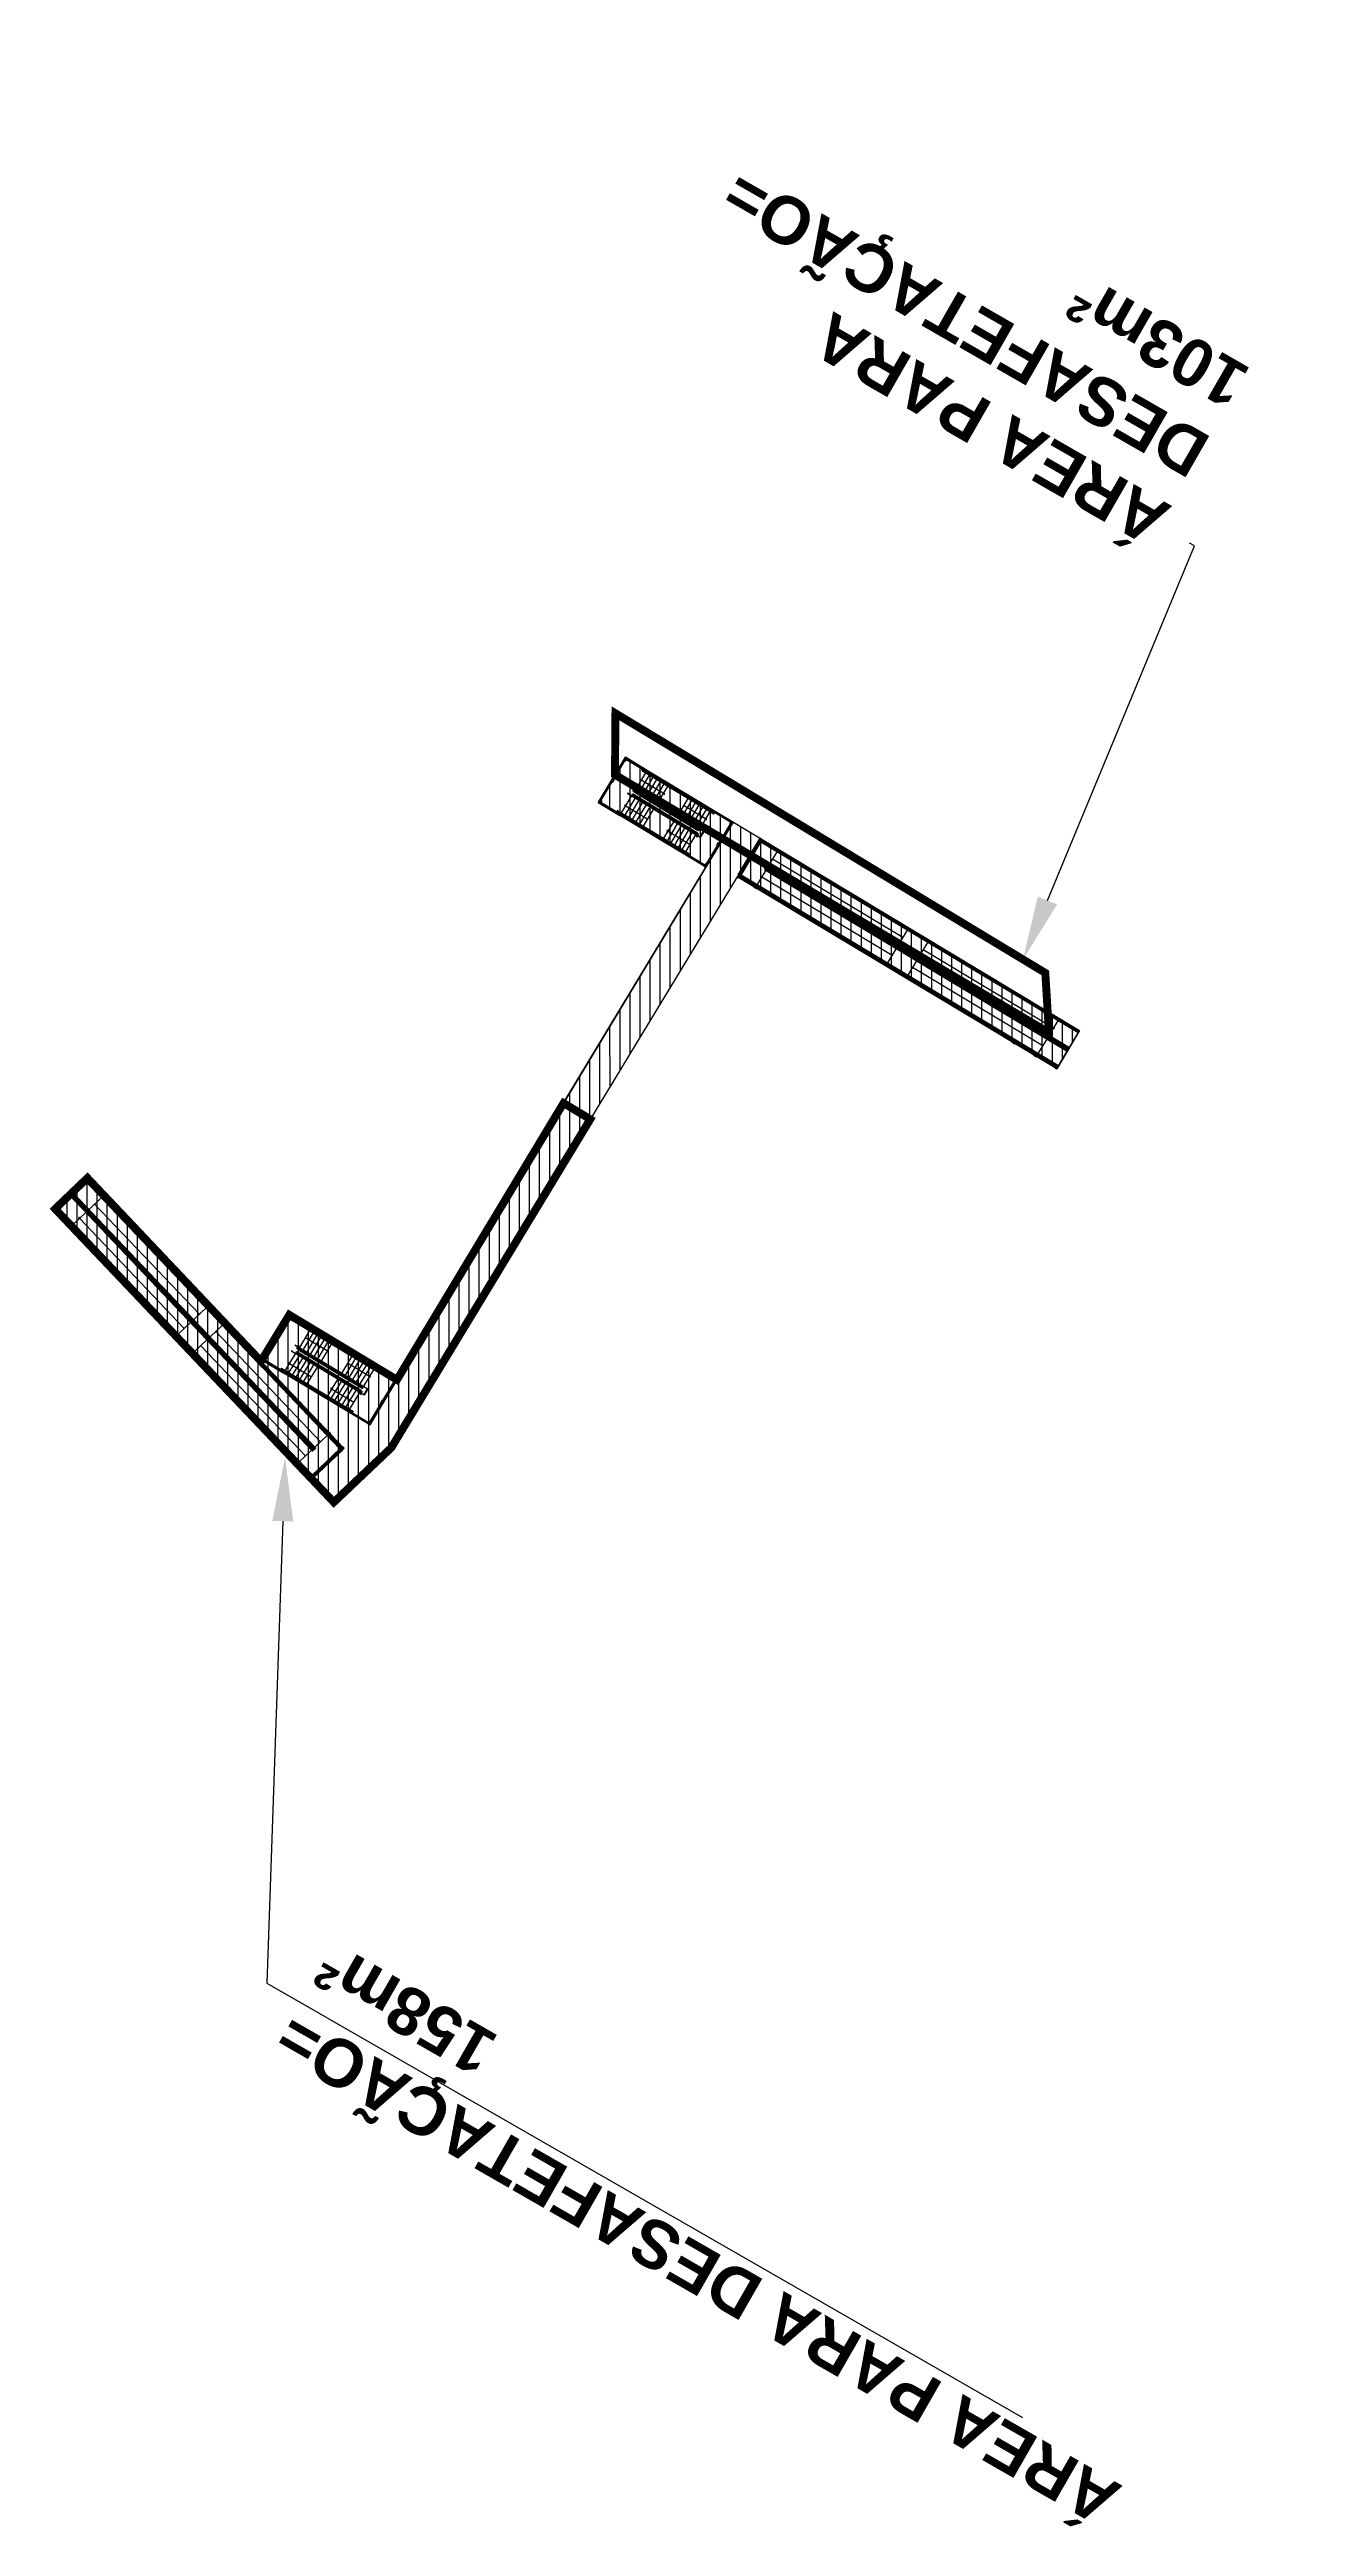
# Model space of a CAD drawing. Header units: metres. Extents: x 292198 to 326394, y 7397335 to 7462838.
# Drawn here: x 306814.3 to 306893.3, y 7435340.9 to 7435497.3 of the extents above; entities that cross this region are included whole.
import ezdxf
from ezdxf import colors
from ezdxf.entities.mleader import LeaderData, LeaderLine
from ezdxf.math import Vec2, Vec3

# ---------------------------------------------------------------- set-up
doc = ezdxf.new("R2010")
doc.units = ezdxf.units.M
doc.layers.get('0').update_dxf_attribs({"color": 5})
for name, color, linetype in [('_PASSARELA A CONSTRUIR', 230, 'Continuous'), ('_TEXTOS PASSARELAS', 2, 'Continuous'), ('_ÁREAA DE AQUISIÇÃO', 2, 'Continuous'), ('ARQ-ALV-BXA', 7, 'Continuous'), ('ARQ-AUX', 1, 'Continuous'), ('ARQ-AUX-02', 7, 'Continuous'), ('ARQ-TXT-QDA', 2, 'Continuous')]:
    doc.layers.add(name, color=color, linetype=linetype)
doc.styles.add('ARIAL', font='arial.ttf')
doc.styles.add('Cota', font='romans.shx')

# ---------------------------------------------------------------- blocks, each defined once
blk = doc.blocks.new('A$C0FA2317C')
at = {"layer": 'ARQ-AUX'}
h = blk.add_hatch(color=230, dxfattribs=at)
edge = h.paths.add_edge_path()
edge.add_arc((11.11, 2.02), 0.0136, 180, 540, ccw=False)
h = blk.add_hatch(color=230, dxfattribs=at)
edge = h.paths.add_edge_path()
edge.add_arc((22.21, 2.02), 0.0136, 180, 540, ccw=False)
h = blk.add_hatch(color=230, dxfattribs=at)
edge = h.paths.add_edge_path()
edge.add_arc((1.51, 0.71), 0.0136, 180, 540, ccw=False)
at = {"layer": 'ARQ-ALV-BXA', "color": 230, "ltscale": 5}
for p, q in [((1.6, 2.7), (0.01, 2.7)), ((3.2, 2.7), (1.61, 2.7)), ((22.2, 2.7), (3.21, 2.7)), ((23.56, 2.7), (22.21, 2.7)), ((23.56, 0), (23.56, 2.7)), ((23.56, 0), (23.56, 2.7)), ((23.56, 0), (0, 0)), ((1.6, 1.35), (0.01, 1.35)), ((3.2, 1.35), (1.61, 1.35)), ((22.2, 1.35), (3.21, 1.35)), ((21.87, 1.35), (3.23, 1.35))]:
    blk.add_line(p, q, dxfattribs=at)
at = {"layer": 'ARQ-ALV-BXA', "color": 230, "ltscale": 10}
for p, q in [((1.51, 1.53), (1.51, 2.6)), ((11.11, 1.53), (11.11, 2.6)), ((12.61, 1.53), (12.61, 2.6)), ((22.21, 1.53), (22.21, 2.6)), ((1.51, 0.18), (1.51, 1.25)), ((11.11, 0.18), (11.11, 1.25)), ((12.61, 0.18), (12.61, 1.25)), ((22.21, 0.18), (22.21, 1.25))]:
    blk.add_line(p, q, dxfattribs=at)
for points in [[(0, 2.6), (0, 1.53)], [(0, 1.25), (0, 0.18)], [(0, 0.03), (0, 0)]]:
    blk.add_lwpolyline(points, dxfattribs=at)
at = {"layer": 'ARQ-AUX', "color": 230}
for points in [[(0.1, 2.8), (0.1, 2.83), (0, 2.83), (0, 2.8)], [(0.01, 2.73), (0.1, 2.73), (0.1, 2.76)], [(1.61, 2.83), (1.5, 2.83), (1.5, 2.8)], [(1.5, 2.76), (1.5, 2.73), (1.6, 2.73)], [(1.57, 2.04), (1.51, 2.02)], [(11.11, 2.02), (1.51, 2.02)], [(1.57, 1.99), (1.51, 2.02)], [(1.7, 2.8), (1.7, 2.83), (1.61, 2.83)], [(1.61, 2.73), (1.7, 2.73), (1.7, 2.76)], [(3.21, 2.83), (3.1, 2.83), (3.1, 2.8)], [(3.1, 2.76), (3.1, 2.73), (3.2, 2.73)], [(3.3, 2.8), (3.3, 2.83), (3.21, 2.83)], [(3.21, 2.73), (3.3, 2.73), (3.3, 2.76)], [(12.67, 2.04), (12.6, 2.02)], [(12.67, 1.99), (12.6, 2.02)], [(22.21, 2.02), (12.61, 2.02)], [(22.21, 2.83), (22.11, 2.83), (22.11, 2.8)], [(22.11, 2.76), (22.11, 2.73), (22.2, 2.73)], [(22.31, 2.8), (22.31, 2.83), (22.21, 2.83)], [(22.21, 2.73), (22.31, 2.73), (22.31, 2.76)], [(23.53, 2.73), (23.53, 2.83), (23.43, 2.83), (23.43, 2.8)], [(23.43, 2.76), (23.43, 2.73), (23.53, 2.73)], [(23.46, 2.5), (23.43, 2.5), (23.43, 2.7), (23.53, 2.7), (23.53, 2.5), (23.5, 2.5)], [(0, 0.05), (0, 0.03), (0.1, 0.03), (0.1, 0.05)], [(0.1, 1.45), (0.1, 1.48), (0.01, 1.48)], [(0.01, 1.38), (0.1, 1.38), (0.1, 1.41)], [(0.1, 0.09), (0.1, 0.13), (0.01, 0.13)], [(1.6, 1.48), (1.5, 1.48), (1.5, 1.45)], [(1.5, 1.41), (1.5, 1.38), (1.6, 1.38)], [(1.6, 0.13), (1.5, 0.13), (1.5, 0.09)], [(1.5, 0.05), (1.5, 0.03), (1.61, 0.03)], [(11.11, 0.71), (1.51, 0.71)], [(1.7, 1.45), (1.7, 1.48), (1.61, 1.48)], [(1.61, 1.38), (1.7, 1.38), (1.7, 1.41)], [(1.7, 0.09), (1.7, 0.13), (1.61, 0.13)], [(1.61, 0.03), (1.7, 0.03), (1.7, 0.05)], [(3.2, 1.48), (3.1, 1.48), (3.1, 1.45)], [(3.1, 1.41), (3.1, 1.38), (3.2, 1.38)], [(3.2, 0.13), (3.1, 0.13), (3.1, 0.09)], [(3.1, 0.05), (3.1, 0.03), (3.21, 0.03)], [(3.3, 1.45), (3.3, 1.48), (3.21, 1.48)], [(3.21, 1.38), (3.3, 1.38), (3.3, 1.41)], [(3.3, 0.09), (3.3, 0.13), (3.21, 0.13)], [(3.21, 0.03), (3.3, 0.03), (3.3, 0.05)], [(11.05, 0.74), (11.11, 0.71)], [(11.05, 0.68), (11.11, 0.71)], [(22.21, 0.71), (12.61, 0.71)], [(22.2, 1.48), (22.11, 1.48), (22.11, 1.45)], [(22.11, 1.41), (22.11, 1.38), (22.2, 1.38)], [(22.2, 0.13), (22.11, 0.13), (22.11, 0.09)], [(22.11, 0.05), (22.11, 0.03), (22.21, 0.03)], [(22.15, 0.74), (22.21, 0.71)], [(22.15, 0.68), (22.21, 0.71)], [(22.31, 0.09), (22.31, 0.13), (22.21, 0.13)], [(22.21, 0.03), (22.31, 0.03), (22.31, 0.05)], [(23.43, 1.33), (23.43, 1.43), (23.46, 1.43)], [(23.46, 1.23), (23.43, 1.23), (23.43, 1.32)], [(23.43, 0.06), (23.43, 0), (23.53, 0), (23.53, 0.2), (23.5, 0.2)], [(23.46, 0.2), (23.43, 0.2), (23.43, 0.09)], [(23.5, 1.43), (23.53, 1.43), (23.53, 1.23), (23.5, 1.23)]]:
    blk.add_lwpolyline(points, dxfattribs=at)
for points in [[(0.01, 2.76), (0, 2.76), (0, 2.64), (0.01, 2.64)], [(1.61, 2.76), (1.6, 2.76), (1.6, 2.64), (1.61, 2.64)], [(3.21, 2.76), (3.2, 2.76), (3.2, 2.64), (3.21, 2.64)], [(22.21, 2.76), (22.2, 2.76), (22.2, 2.64), (22.21, 2.64)], [(0.01, 1.45), (0, 1.45), (0, 1.49), (0.01, 1.49)], [(0.01, 1.41), (0, 1.41), (0, 1.29), (0.01, 1.29)], [(0.01, 0.09), (0, 0.09), (0, 0.13), (0.01, 0.13)], [(1.61, 1.45), (1.6, 1.45), (1.6, 1.49), (1.61, 1.49)], [(1.61, 1.41), (1.6, 1.41), (1.6, 1.29), (1.61, 1.29)], [(1.61, 0.09), (1.6, 0.09), (1.6, 0.13), (1.61, 0.13)], [(3.21, 1.45), (3.2, 1.45), (3.2, 1.49), (3.21, 1.49)], [(3.21, 1.41), (3.2, 1.41), (3.2, 1.29), (3.21, 1.29)], [(3.21, 0.09), (3.2, 0.09), (3.2, 0.13), (3.21, 0.13)], [(22.21, 1.45), (22.2, 1.45), (22.2, 1.49), (22.21, 1.49)], [(22.21, 1.41), (22.2, 1.41), (22.2, 1.29), (22.21, 1.29)], [(22.21, 0.09), (22.2, 0.09), (22.2, 0.13), (22.21, 0.13)], [(23.42, 1.33), (23.46, 1.33), (23.46, 1.32), (23.42, 1.32)]]:
    blk.add_lwpolyline(points, close=True, dxfattribs=at)
for centre in [(11.11, 2.02), (22.21, 2.02), (1.51, 0.71)]:
    blk.add_circle(centre, 0.0136, dxfattribs=at)
at = {"layer": 'ARQ-AUX-02', "color": 230}
for p, q in [((0, 2.64), (23.42, 2.64)), ((0, 2.6), (23.38, 2.6)), ((23.42, 0.13), (23.42, 2.64)), ((23.46, 0.09), (23.46, 2.6)), ((23.5, 0.05), (23.5, 2.6)), ((22.3, 1.53), (0, 1.53)), ((22.25, 1.49), (0, 1.49)), ((22.25, 1.29), (0, 1.29)), ((22.3, 1.25), (0, 1.25)), ((0, 0.18), (23.38, 0.18)), ((0, 0.13), (23.42, 0.13)), ((22.25, 1.49), (22.25, 1.29)), ((22.3, 1.53), (22.3, 1.25))]:
    blk.add_line(p, q, dxfattribs=at)
for points in [[(0.01, 2.76), (0, 2.76), (0, 2.8), (0.01, 2.8)], [(1.61, 2.76), (1.6, 2.76), (1.6, 2.8), (1.61, 2.8)], [(3.21, 2.76), (3.2, 2.76), (3.2, 2.8), (3.21, 2.8)], [(22.21, 2.76), (22.2, 2.76), (22.2, 2.8), (22.21, 2.8)], [(23.46, 2.6), (23.46, 2.6), (23.5, 2.6), (23.5, 2.6)], [(23.53, 2.76), (23.53, 2.76), (23.53, 2.8), (23.53, 2.8)], [(0.01, 1.41), (0, 1.41), (0, 1.45), (0.01, 1.45)], [(0.01, 0.05), (0, 0.05), (0, 0.09), (0.01, 0.09)], [(1.61, 1.41), (1.6, 1.41), (1.6, 1.45), (1.61, 1.45)], [(1.61, 0.05), (1.6, 0.05), (1.6, 0.09), (1.61, 0.09)], [(3.21, 1.41), (3.2, 1.41), (3.2, 1.45), (3.21, 1.45)], [(3.21, 0.05), (3.2, 0.05), (3.2, 0.09), (3.21, 0.09)], [(22.21, 1.41), (22.2, 1.41), (22.2, 1.45), (22.21, 1.45)], [(22.21, 0.05), (22.2, 0.05), (22.2, 0.09), (22.21, 0.09)], [(23.46, 1.33), (23.46, 1.32), (23.5, 1.32), (23.5, 1.33)], [(23.46, 0.1), (23.46, 0.1), (23.5, 0.1), (23.5, 0.1)], [(23.5, 0.1), (23.5, 0.1), (23.5, 0.06), (23.5, 0.06)]]:
    blk.add_lwpolyline(points, close=True, dxfattribs=at)
for points in [[(0.01, 2.8), (23.53, 2.8)], [(0.01, 2.76), (23.53, 2.76)], [(23.38, 2.6), (23.38, 0.18)], [(23.42, 2.64), (23.42, 0.13)], [(0.01, 1.45), (22.2, 1.45)], [(22.2, 1.41), (0.01, 1.41)], [(23.46, 0.09), (0.01, 0.09)], [(0.01, 0.05), (23.5, 0.05)]]:
    blk.add_lwpolyline(points, dxfattribs=at)
at = {"layer": 'ARQ-TXT-QDA', "color": 230, "insert": (1.48, 0.74), "char_height": 0.06, "attachment_point": 3, "rotation": 0, "style": 'Cota'}
blk.add_mtext_dynamic_manual_height_columns('S', width=0.2059, gutter_width=1, heights=[0], dxfattribs=at)
blk = doc.blocks.new('A$C2B945DDC')
at = {"layer": 'ARQ-AUX'}
h = blk.add_hatch(color=230, dxfattribs=at)
edge = h.paths.add_edge_path()
edge.add_arc((3.22, 2.62), 0.0136, 360, 720, ccw=False)
h = blk.add_hatch(color=230, dxfattribs=at)
edge = h.paths.add_edge_path()
edge.add_arc((6.34, 2.62), 0.0136, 360, 720, ccw=False)
h = blk.add_hatch(color=230, dxfattribs=at)
edge = h.paths.add_edge_path()
edge.add_arc((1.6, 0.72), 0.0136, 180, 540, ccw=False)
h = blk.add_hatch(color=230, dxfattribs=at)
edge = h.paths.add_edge_path()
edge.add_arc((4.72, 0.72), 0.0136, 180, 540, ccw=False)
at = {"color": 230, "ltscale": 20}
for centre, start, end in [((1.32, 3.18), 89.987, 270.013), ((6.62, 3.18), 269.987, 90.013), ((1.32, 1.89), 89.987, 270.013), ((1.32, 1.45), 89.987, 270.013), ((1.32, 0.17), 89.987, 270.013)]:
    blk.add_arc(centre, 0.0222, start, end, dxfattribs=at)
at = {"layer": 'ARQ-ALV-BXA', "color": 230, "ltscale": 10}
for points in [[(1.6, 3.33), (0, 3.33), (0, 0.01), (1.6, 0.01)], [(1.6, 3.33), (6.34, 3.33), (6.34, 3.2)], [(1.6, 3.33), (1.6, 3.2)], [(1.6, 3.15), (1.6, 1.91)], [(1.87, 3.33), (1.87, 3.27)], [(1.87, 3.25), (1.87, 3.2)], [(1.87, 3.15), (1.87, 1.91)], [(2.14, 3.33), (2.14, 3.27)], [(2.14, 3.25), (2.14, 3.2)], [(2.14, 3.15), (2.14, 1.91)], [(2.41, 3.33), (2.41, 3.27)], [(2.41, 3.25), (2.41, 3.2)], [(2.41, 3.15), (2.41, 1.91)], [(2.68, 3.33), (2.68, 3.27)], [(2.68, 3.25), (2.68, 3.2)], [(2.68, 3.15), (2.68, 1.91)], [(2.95, 3.33), (2.95, 3.27)], [(2.95, 3.25), (2.95, 3.2)], [(2.95, 3.15), (2.95, 1.91)], [(3.22, 3.33), (3.22, 1.91)], [(4.72, 3.33), (4.72, 3.2)], [(4.72, 3.15), (4.72, 1.91)], [(4.99, 3.33), (4.99, 3.27)], [(4.99, 3.25), (4.99, 3.2)], [(4.99, 3.15), (4.99, 1.73)], [(5.26, 3.33), (5.26, 3.27)], [(5.26, 3.25), (5.26, 3.2)], [(5.26, 3.15), (5.26, 1.91)], [(5.53, 3.33), (5.53, 3.27)], [(5.53, 3.25), (5.53, 3.2)], [(5.53, 3.15), (5.53, 1.91)], [(5.8, 3.33), (5.8, 3.27)], [(5.8, 3.25), (5.8, 3.2)], [(5.8, 3.15), (5.8, 1.91)], [(6.07, 3.33), (6.07, 3.27)], [(6.07, 3.25), (6.07, 3.2)], [(6.07, 3.15), (6.07, 1.91)], [(6.34, 3.15), (6.34, 1.91)], [(1.6, 1.87), (1.6, 1.73)], [(6.34, 1.73), (1.6, 1.73)], [(1.6, 1.47), (1.6, 1.61)], [(1.6, 1.61), (6.34, 1.61)], [(1.87, 1.87), (1.87, 1.82)], [(1.87, 1.8), (1.87, 1.73)], [(1.87, 1.54), (1.87, 1.61)], [(2.14, 1.87), (2.14, 1.82)], [(2.14, 1.8), (2.14, 1.73)], [(2.14, 1.54), (2.14, 1.61)], [(2.41, 1.87), (2.41, 1.82)], [(2.41, 1.8), (2.41, 1.73)], [(2.41, 1.54), (2.41, 1.61)], [(2.68, 1.87), (2.68, 1.82)], [(2.68, 1.8), (2.68, 1.73)], [(2.68, 1.54), (2.68, 1.61)], [(2.95, 1.87), (2.95, 1.82)], [(2.95, 1.8), (2.95, 1.73)], [(2.95, 0.19), (2.95, 1.61)], [(3.22, 1.87), (3.22, 1.73)], [(3.22, 1.47), (3.22, 1.61)], [(4.72, 1.87), (4.72, 1.73)], [(4.72, 1.47), (4.72, 1.61)], [(4.99, 1.54), (4.99, 1.61)], [(5.26, 1.87), (5.26, 1.82)], [(5.26, 1.8), (5.26, 1.73)], [(5.26, 1.54), (5.26, 1.61)], [(5.53, 1.87), (5.53, 1.82)], [(5.53, 1.8), (5.53, 1.73)], [(5.53, 1.54), (5.53, 1.61)], [(5.8, 1.87), (5.8, 1.82)], [(5.8, 1.8), (5.8, 1.73)], [(5.8, 1.54), (5.8, 1.61)], [(6.07, 1.87), (6.07, 1.82)], [(6.07, 1.8), (6.07, 1.73)], [(6.07, 1.54), (6.07, 1.61)], [(6.34, 1.87), (6.34, 1.73)], [(6.34, 1.47), (6.34, 1.61)], [(1.6, 0.19), (1.6, 1.43)], [(6.34, 0.01), (1.6, 0.01), (1.6, 0.14)], [(1.87, 1.47), (1.87, 1.52)], [(1.87, 0.19), (1.87, 1.43)], [(1.87, 0.09), (1.87, 0.14)], [(1.87, 0.01), (1.87, 0.07)], [(2.14, 1.47), (2.14, 1.52)], [(2.14, 0.19), (2.14, 1.43)], [(2.14, 0.09), (2.14, 0.14)], [(2.14, 0.01), (2.14, 0.07)], [(2.41, 1.47), (2.41, 1.52)], [(2.41, 0.19), (2.41, 1.43)], [(2.41, 0.09), (2.41, 0.14)], [(2.41, 0.01), (2.41, 0.07)], [(2.68, 1.47), (2.68, 1.52)], [(2.68, 0.19), (2.68, 1.43)], [(2.68, 0.09), (2.68, 0.14)], [(2.68, 0.01), (2.68, 0.07)], [(2.95, 0.09), (2.95, 0.14)], [(2.95, 0.01), (2.95, 0.07)], [(3.22, 0.19), (3.22, 1.43)], [(3.22, 0.01), (3.22, 0.14)], [(4.72, 0.01), (4.72, 1.43)], [(4.99, 1.47), (4.99, 1.52)], [(4.99, 0.19), (4.99, 1.43)], [(4.99, 0.09), (4.99, 0.14)], [(4.99, 0.01), (4.99, 0.07)], [(5.26, 1.47), (5.26, 1.52)], [(5.26, 0.19), (5.26, 1.43)], [(5.26, 0.09), (5.26, 0.14)], [(5.26, 0.01), (5.26, 0.07)], [(5.53, 1.47), (5.53, 1.52)], [(5.53, 0.19), (5.53, 1.43)], [(5.53, 0.09), (5.53, 0.14)], [(5.53, 0.01), (5.53, 0.07)], [(5.8, 1.47), (5.8, 1.52)], [(5.8, 0.19), (5.8, 1.43)], [(5.8, 0.09), (5.8, 0.14)], [(5.8, 0.01), (5.8, 0.07)], [(6.07, 1.47), (6.07, 1.52)], [(6.07, 0.19), (6.07, 1.43)], [(6.07, 0.09), (6.07, 0.14)], [(6.07, 0.01), (6.07, 0.07)], [(6.34, 0.19), (6.34, 1.43)], [(6.34, 0.01), (6.34, 0.14)]]:
    blk.add_lwpolyline(points, dxfattribs=at)
at = {"layer": 'ARQ-AUX', "color": 230}
for points in [[(0.1, 3.13), (0.13, 3.13), (0.13, 3.33), (0.03, 3.33), (0.03, 3.13), (0.06, 3.13)], [(1.6, 3.27), (1.6, 3.27), (1.6, 3.31), (1.5, 3.31), (1.5, 3.21), (1.59, 3.21)], [(1.6, 3.21), (1.6, 3.21)], [(3.22, 3.27), (3.22, 3.27), (3.22, 3.31), (3.12, 3.31), (3.12, 3.27)], [(3.12, 3.25), (3.12, 3.21), (3.21, 3.21)], [(4.72, 3.27), (4.72, 3.27), (4.72, 3.31), (4.62, 3.31), (4.62, 3.27)], [(4.62, 3.25), (4.62, 3.21), (4.71, 3.21)], [(6.34, 3.27), (6.34, 3.27), (6.34, 3.31), (6.24, 3.31), (6.24, 3.27)], [(6.24, 3.25), (6.24, 3.21), (6.33, 3.21)], [(7.84, 3.13), (7.81, 3.13), (7.81, 3.33), (7.91, 3.33), (7.91, 3.13), (7.88, 3.13)], [(0.07, 1.77), (0.03, 1.77), (0.03, 1.57), (0.07, 1.57)], [(0.13, 1.68), (0.13, 1.77), (0.09, 1.77)], [(0.09, 1.57), (0.13, 1.57), (0.13, 1.67)], [(1.6, 1.8), (1.6, 1.8), (1.6, 1.76), (1.5, 1.76), (1.5, 1.86), (1.59, 1.86)], [(1.66, 2.65), (1.6, 2.62)], [(3.22, 2.62), (1.6, 2.62)], [(1.66, 2.6), (1.6, 2.62)], [(1.6, 1.54), (1.6, 1.54), (1.6, 1.58), (1.7, 1.58), (1.7, 1.54)], [(3.12, 1.82), (3.12, 1.86), (3.21, 1.86)], [(3.22, 1.8), (3.22, 1.8), (3.22, 1.76), (3.12, 1.76), (3.12, 1.8)], [(3.22, 1.54), (3.22, 1.54), (3.22, 1.58), (3.32, 1.58), (3.32, 1.54)], [(4.62, 1.82), (4.62, 1.86), (4.71, 1.86)], [(4.72, 1.8), (4.72, 1.8), (4.72, 1.76), (4.62, 1.76), (4.62, 1.8)], [(4.78, 2.65), (4.72, 2.62)], [(6.34, 2.62), (4.72, 2.62)], [(4.78, 2.6), (4.72, 2.62)], [(4.72, 1.54), (4.72, 1.54), (4.72, 1.58), (4.82, 1.58), (4.82, 1.54)], [(6.24, 1.82), (6.24, 1.86), (6.33, 1.86)], [(6.34, 1.8), (6.34, 1.8), (6.34, 1.76), (6.24, 1.76), (6.24, 1.8)], [(6.34, 1.54), (6.34, 1.54), (6.34, 1.58), (6.44, 1.58), (6.44, 1.48), (6.35, 1.48)], [(7.81, 1.68), (7.81, 1.77), (7.85, 1.77)], [(7.85, 1.57), (7.81, 1.57), (7.81, 1.67)], [(7.87, 1.77), (7.91, 1.77), (7.91, 1.57), (7.87, 1.57)], [(0.13, 0.07), (0.13, 0.01), (0.03, 0.01), (0.03, 0.21), (0.07, 0.21)], [(0.09, 0.21), (0.13, 0.21), (0.13, 0.09)], [(1.6, 0.72), (3.22, 0.72)], [(1.6, 0.07), (1.6, 0.07), (1.6, 0.03), (1.7, 0.03), (1.7, 0.07)], [(1.7, 1.52), (1.7, 1.48), (1.61, 1.48)], [(1.7, 0.09), (1.7, 0.13), (1.61, 0.13)], [(3.16, 0.75), (3.22, 0.72)], [(3.16, 0.69), (3.22, 0.72)], [(3.22, 0.07), (3.22, 0.07), (3.22, 0.03), (3.32, 0.03), (3.32, 0.07)], [(3.32, 1.52), (3.32, 1.48), (3.23, 1.48)], [(3.32, 0.09), (3.32, 0.13), (3.23, 0.13)], [(4.72, 0.72), (6.34, 0.72)], [(4.72, 0.07), (4.72, 0.07), (4.72, 0.03), (4.82, 0.03), (4.82, 0.07)], [(4.82, 1.52), (4.82, 1.48), (4.73, 1.48)], [(4.82, 0.09), (4.82, 0.13), (4.73, 0.13)], [(6.28, 0.75), (6.34, 0.72)], [(6.28, 0.69), (6.34, 0.72)], [(6.34, 0.07), (6.34, 0.07), (6.34, 0.03), (6.44, 0.03), (6.44, 0.13), (6.35, 0.13)], [(6.34, 0.13), (6.34, 0.13)], [(7.81, 0.07), (7.81, 0.01), (7.91, 0.01), (7.91, 0.21), (7.87, 0.21)], [(7.85, 0.21), (7.81, 0.21), (7.81, 0.09)]]:
    blk.add_lwpolyline(points, dxfattribs=at)
for points in [[(1.59, 3.2), (1.59, 3.25), (1.6, 3.25), (1.6, 3.2)], [(3.21, 3.2), (3.21, 3.25), (3.22, 3.25), (3.22, 3.2)], [(4.71, 3.2), (4.71, 3.25), (4.72, 3.25), (4.72, 3.2)], [(6.33, 3.2), (6.33, 3.25), (6.34, 3.25), (6.34, 3.2)], [(0.14, 1.68), (0.1, 1.68), (0.1, 1.67), (0.14, 1.67)], [(1.59, 1.87), (1.59, 1.82), (1.6, 1.82), (1.6, 1.87)], [(3.21, 1.87), (3.21, 1.82), (3.22, 1.82), (3.22, 1.87)], [(4.71, 1.87), (4.71, 1.82), (4.72, 1.82), (4.72, 1.87)], [(6.33, 1.87), (6.33, 1.82), (6.34, 1.82), (6.34, 1.87)], [(7.8, 1.68), (7.84, 1.68), (7.84, 1.67), (7.8, 1.67)], [(1.61, 1.47), (1.61, 1.52), (1.6, 1.52), (1.6, 1.47)], [(1.61, 0.14), (1.61, 0.09), (1.6, 0.09), (1.6, 0.14)], [(3.23, 1.47), (3.23, 1.52), (3.22, 1.52), (3.22, 1.47)], [(3.23, 0.14), (3.23, 0.09), (3.22, 0.09), (3.22, 0.14)], [(4.73, 1.47), (4.73, 1.52), (4.72, 1.52), (4.72, 1.47)], [(4.73, 0.14), (4.73, 0.09), (4.72, 0.09), (4.72, 0.14)], [(6.35, 1.47), (6.35, 1.52), (6.34, 1.52), (6.34, 1.47)], [(6.35, 0.14), (6.35, 0.09), (6.34, 0.09), (6.34, 0.14)]]:
    blk.add_lwpolyline(points, close=True, dxfattribs=at)
for centre in [(3.22, 2.62), (6.34, 2.62), (1.6, 0.72), (4.72, 0.72)]:
    blk.add_circle(centre, 0.0136, dxfattribs=at)
at = {"layer": 'ARQ-AUX-02', "color": 230}
for p, q in [((0.07, 3.27), (7.87, 3.27)), ((0.07, 0.07), (0.07, 3.24)), ((0.09, 3.25), (6.34, 3.25)), ((0.09, 0.09), (0.09, 3.24)), ((1.32, 3.2), (6.62, 3.2)), ((1.32, 3.15), (6.62, 3.15)), ((7.85, 0.09), (7.85, 3.24)), ((7.87, 0.07), (7.87, 3.24)), ((1.6, 1.82), (6.34, 1.82)), ((1.6, 1.8), (6.34, 1.8)), ((6.34, 0.09), (0.07, 0.09)), ((6.34, 0.07), (0.07, 0.07)), ((6.62, 0.19), (1.32, 0.19)), ((6.62, 0.14), (1.32, 0.14)), ((6.34, 1.54), (1.6, 1.54)), ((6.34, 1.52), (1.6, 1.52))]:
    blk.add_line(p, q, dxfattribs=at)
for points in [[(0.07, 3.25), (0.07, 3.25), (0.07, 3.27), (0.07, 3.27)], [(0.09, 3.25), (0.09, 3.24), (0.07, 3.24), (0.07, 3.25)], [(1.6, 3.25), (1.59, 3.25), (1.59, 3.27), (1.6, 3.27)], [(3.22, 3.25), (3.21, 3.25), (3.21, 3.27), (3.22, 3.27)], [(4.72, 3.25), (4.71, 3.25), (4.71, 3.27), (4.72, 3.27)], [(6.34, 3.25), (6.33, 3.25), (6.33, 3.27), (6.34, 3.27)], [(7.85, 3.25), (7.85, 3.24), (7.87, 3.24), (7.87, 3.25)], [(7.87, 3.25), (7.87, 3.25), (7.87, 3.27), (7.87, 3.27)], [(0.1, 1.68), (0.1, 1.67), (0.06, 1.67), (0.06, 1.68)], [(1.6, 1.82), (1.59, 1.82), (1.59, 1.8), (1.6, 1.8)], [(3.22, 1.82), (3.21, 1.82), (3.21, 1.8), (3.22, 1.8)], [(4.72, 1.82), (4.71, 1.82), (4.71, 1.8), (4.72, 1.8)], [(6.34, 1.82), (6.33, 1.82), (6.33, 1.8), (6.34, 1.8)], [(7.84, 1.68), (7.84, 1.67), (7.88, 1.67), (7.88, 1.68)], [(0.09, 0.09), (0.09, 0.1), (0.07, 0.1), (0.07, 0.09)], [(0.07, 0.09), (0.07, 0.09), (0.07, 0.07), (0.07, 0.07)], [(1.6, 1.52), (1.61, 1.52), (1.61, 1.54), (1.6, 1.54)], [(1.6, 0.09), (1.61, 0.09), (1.61, 0.07), (1.6, 0.07)], [(3.22, 1.52), (3.23, 1.52), (3.23, 1.54), (3.22, 1.54)], [(3.22, 0.09), (3.23, 0.09), (3.23, 0.07), (3.22, 0.07)], [(4.72, 1.52), (4.73, 1.52), (4.73, 1.54), (4.72, 1.54)], [(4.72, 0.09), (4.73, 0.09), (4.73, 0.07), (4.72, 0.07)], [(6.34, 1.52), (6.35, 1.52), (6.35, 1.54), (6.34, 1.54)], [(6.34, 0.09), (6.35, 0.09), (6.35, 0.07), (6.34, 0.07)], [(7.85, 0.09), (7.85, 0.1), (7.87, 0.1), (7.87, 0.09)], [(7.87, 0.09), (7.87, 0.09), (7.87, 0.07), (7.87, 0.07)]]:
    blk.add_lwpolyline(points, close=True, dxfattribs=at)
for points in [[(6.34, 3.33), (7.94, 3.33), (7.94, 0.01), (6.34, 0.01)], [(1.32, 1.91), (6.66, 1.91), (6.66, 1.43), (1.32, 1.43)], [(6.62, 1.87), (1.32, 1.87)], [(6.62, 1.87), (6.62, 1.47)], [(1.32, 1.47), (6.62, 1.47)], [(7.85, 0.09), (6.35, 0.09)], [(6.35, 0.07), (7.87, 0.07)]]:
    blk.add_lwpolyline(points, dxfattribs=at)
at = {"layer": 'ARQ-TXT-QDA', "color": 230, "char_height": 0.06, "attachment_point": 3, "style": 'Cota'}
for insert, rotation in [((1.45, 1.94), 180), ((6.49, 1.4), 0)]:
    blk.add_mtext_dynamic_manual_height_columns('14', width=0.2059, gutter_width=1, heights=[0], dxfattribs=dict(at, insert=insert, rotation=rotation))
at = {"layer": 'ARQ-TXT-QDA', "color": 230, "char_height": 0.06, "width": 2.6686, "attachment_point": 3, "style": 'Cota'}
for insert, rotation in [((3.27, 2.58), 180), ((6.37, 2.59), 180), ((1.57, 0.75), 0), ((4.67, 0.76), 0)]:
    blk.add_mtext('S', dxfattribs=dict(at, insert=insert, rotation=rotation))

msp = doc.modelspace()

# ---------------------------------------------------------------- hatches: boundary and pattern name
at = {"layer": '_PASSARELA A CONSTRUIR', "ltscale": 0.1, "transparency": 33554687}
h = msp.add_hatch(dxfattribs=at)
h.set_pattern_fill('ANSI31', color=256, scale=0.2, angle=45)
h.set_pattern_definition([(90, (6.28486, -3.7604), (-0.635, 1e-16), [])])
h.paths.add_polyline_path([(306850.69, 7435452.58), (306879.38, 7435435.32), (306877.93, 7435432.9), (306857.75, 7435445.02), (306835.9, 7435408.98), (306832.27, 7435405.54), (306814.67, 7435424.06), (306816.71, 7435426.01), (306827.67, 7435414.44), (306829.46, 7435417.37), (306836.24, 7435413.28), (306855.77, 7435445.63), (306848.98, 7435449.73)])

# ---------------------------------------------------------------- linework, layer by layer
at = {"layer": '_PASSARELA A CONSTRUIR'}
msp.add_lwpolyline([(306850.69, 7435452.58), (306879.38, 7435435.32), (306879.38, 7435435.32), (306879.38, 7435435.32), (306877.93, 7435432.9), (306857.75, 7435445.02), (306835.9, 7435408.98), (306832.27, 7435405.54), (306814.67, 7435424.06), (306814.67, 7435424.06), (306814.67, 7435424.06), (306816.71, 7435426.01), (306827.67, 7435414.44), (306829.46, 7435417.37), (306836.24, 7435413.28), (306855.77, 7435445.63), (306848.98, 7435449.73), (306850.69, 7435452.58)], close=True, dxfattribs=at)
for points in [[(306855.77, 7435445.63), (306834.52, 7435410.43)], [(306857.75, 7435445.02), (306835.9, 7435408.98)]]:
    msp.add_lwpolyline(points, dxfattribs=at)
at = {"layer": '_ÁREAA DE AQUISIÇÃO', "const_width": 0.5, "flags": 128}
for points in [[(306850.03, 7435451.47), (306850.06, 7435455.35), (306877.21, 7435438.96), (306877.44, 7435435.18), (306850.03, 7435451.47)], [(306848.47, 7435429.72), (306846.78, 7435430.74), (306836.26, 7435413.27), (306829.46, 7435417.37), (306827.67, 7435414.44), (306816.71, 7435426.01), (306814.67, 7435424.06), (306832.27, 7435405.54), (306835.9, 7435408.98), (306848.47, 7435429.72)]]:
    msp.add_lwpolyline(points, dxfattribs=at)

# ---------------------------------------------------------------- block references
for name, p, rotation in [('A$C2B945DDC', (306848.97, 7435449.72), 328.8970967208694), ('A$C0FA2317C', (306879.38, 7435435.32), 148.9932304988963), ('A$C0FA2317C', (306814.66, 7435424.07), 313.5445424218186), ('A$C2B945DDC', (306827.74, 7435414.51), 328.8970967208694)]:
    msp.add_blockref(name, p, dxfattribs=dict(rotation=rotation))

# ---------------------------------------------------------------- leaders
at = {"layer": '_TEXTOS PASSARELAS'}
ml = msp.add_multileader_mtext('Standard', dxfattribs=at)
ml.set_content('{\\fArial|b1|i0|c0|p34;ÁREA PARA\\PDESAFETAÇÃO=\\P103m²}', color=256, style='ARIAL')
ml.set_leader_properties()
ml.build(insert=Vec2(0, 0))
ml.multileader.update_dxf_attribs({"text_right_attachment_type": 6, "dogleg_length": 0.54, "arrow_head_size": 4.03})
ctx = ml.context
ctx.base_point, ctx.char_height, ctx.arrow_head_size, ctx.landing_gap_size, ctx.plane_origin, ctx.plane_x_axis, ctx.plane_y_axis = Vec3(306886.32, 7435466.1), 3, 4.03, 2.02, Vec3(306866.89, 7435429.01), Vec3(-0.86712, 0.498099), Vec3(-0.498099, -0.86712)
ctx.right_attachment = 6
notes = []
notes.append((ctx, [(0, (1, 1, 0), (306886.64, 7435465.92), (-0.86712, 0.498099), 0.363, [(0, [(306875.8, 7435439.81)], 0, [])])]))
ctx.mtext.insert, ctx.mtext.text_direction, ctx.mtext.rotation, ctx.mtext.flow_direction = Vec3(306883.82, 7435465.78), Vec3(-0.86712, 0.498099), 2.620188, 5
ml = msp.add_multileader_mtext('Standard', dxfattribs=at)
ml.set_content('{\\fArial|b1|i0|c0|p34;ÁREA PARA DESAFETAÇÃO=\\P158m²}', color=256, style='ARIAL')
ml.set_leader_properties()
ml.build(insert=Vec2(0, 0))
ml.multileader.update_dxf_attribs({"text_right_attachment_type": 6, "dogleg_length": 0.54, "arrow_head_size": 4.03})
ctx = ml.context
ctx.base_point, ctx.char_height, ctx.arrow_head_size, ctx.landing_gap_size, ctx.plane_origin, ctx.plane_x_axis, ctx.plane_y_axis = Vec3(306883.05, 7435341.19), 3, 4.03, 2.02, Vec3(306823.77, 7435406.82), Vec3(-0.86712, 0.498099), Vec3(-0.498099, -0.86712)
ctx.right_attachment, ctx.text_align_type = 6, 2
notes.append((ctx, [(1, (1, 1, 0), (306828.03, 7435375.18), (0.86712, -0.498099), 0.363, [(0, [(306829.19, 7435408.37)], 0, [])])]))
ctx.mtext.insert, ctx.mtext.text_direction, ctx.mtext.rotation, ctx.mtext.alignment, ctx.mtext.flow_direction = Vec3(306828.3, 7435370.88), Vec3(-0.86712, 0.498099), 2.620188, 3, 5
for ctx, leaders in notes:
    for number, flags, end, landing, length, lines in leaders:
        leader = LeaderData()
        leader.index, (leader.has_last_leader_line, leader.has_dogleg_vector, leader.attachment_direction) = number, flags
        leader.last_leader_point, leader.dogleg_vector, leader.dogleg_length = Vec3(end), Vec3(landing), length
        for number, points, colour, breaks in lines:
            line = LeaderLine()
            line.index, line.vertices, line.color, line.breaks = number, Vec3.list(points), colors.encode_raw_color(colour), breaks
            leader.lines.append(line)
        ctx.leaders.append(leader)

doc.saveas('drawing.dxf')
